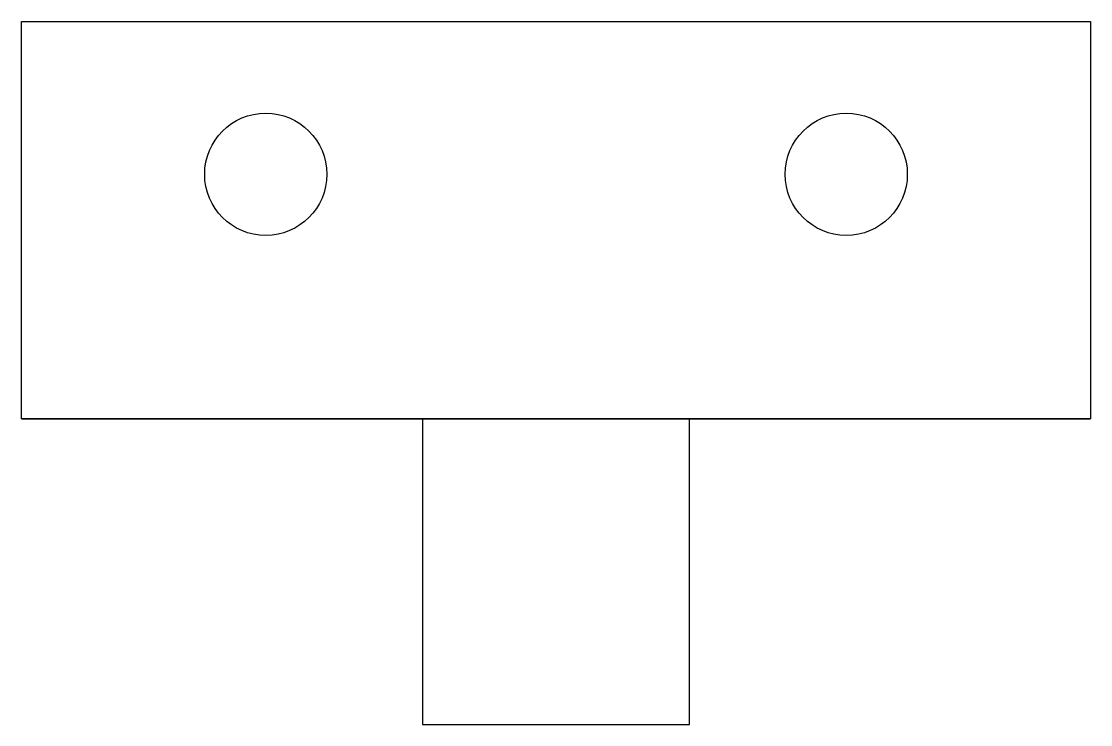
# Model space of a CAD drawing. Header units: millimetres. Extents: x 0 to 35, y 0 to 23.
import ezdxf

# ---------------------------------------------------------------- set-up
doc = ezdxf.new("R2010")
doc.units = ezdxf.units.MM
doc.layers.get('0').update_dxf_attribs({"linetype": 'CONTINUOUS'})

msp = doc.modelspace()

# ---------------------------------------------------------------- linework, layer by layer
for points in [[(0, 23), (35, 23), (35, 10), (0, 10)], [(17.5, 10), (0, 10), (8.75, 10), (17.5, 10), (35, 10), (26.25, 10)], [(21.875, 10), (13.125, 10), (13.125, 0), (21.875, 0)]]:
    msp.add_lwpolyline(points, close=True)
for centre in [(8, 18), (27, 18)]:
    msp.add_circle(centre, 2)

doc.saveas('drawing.dxf')
